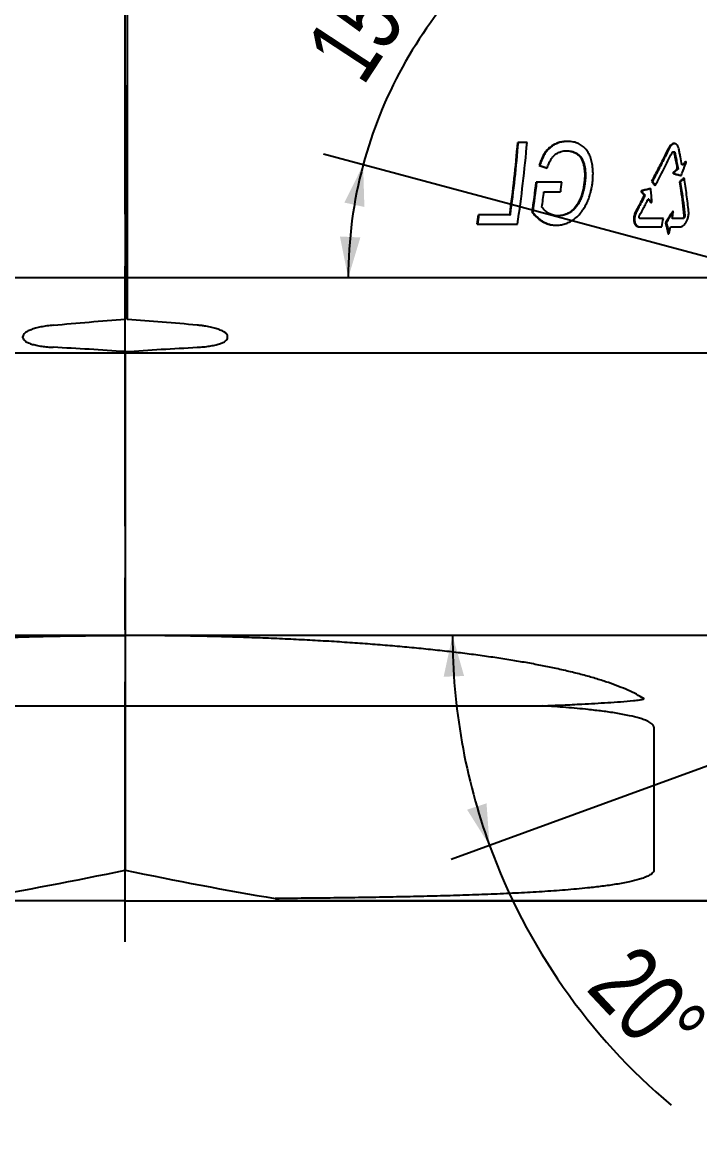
# Model space of a CAD drawing. Header units: millimetres. Extents: x 8 to 867, y 8 to 585.
# Drawn here: x 349.2 to 382.3, y 149.5 to 203.5 of the extents above; entities that cross this region are included whole.
import ezdxf

# ---------------------------------------------------------------- set-up
doc = ezdxf.new("R2010")
doc.units = ezdxf.units.MM
doc.linetypes.add('CENTERX2', pattern=[20.32, 12.7, -2.54, 2.54, -2.54])
doc.layers.add('CENTERLINE', color=4, linetype='CENTERX2')
doc.layers.add('DIMENSIONS', color=2, linetype='Continuous')
doc.layers.add('OUTLINE', color=7, linetype='Continuous', lineweight=25)
doc.styles.add('SLDTEXTSTYLE0', font='TXT', dxfattribs={"width": 0.75})
doc.dimstyles.new('SLDDIMSTYLE12', dxfattribs={"dimtxt": 3.5, "dimasz": 2, "dimexe": 0, "dimexo": 0.0625, "dimgap": 0.875, "dimtad": 1, "dimrnd": 1e-09, "dimzin": 12, "dimdsep": 46, "dimtxsty": 'SLDTEXTSTYLE0', "dimsah": 1, "dimcen": 0.09, "dimadec": 0, "dimazin": 3, "dimtol": 1, "dimtp": 0.02, "dimtfac": 1, "dimtofl": 0, "dimtmove": 0, "dimatfit": 3, "dimfxl": 0, "dimfrac": 2, "dimtolj": 1, "dimarcsym": 0})
doc.dimstyles.new('SLDDIMSTYLE14', dxfattribs={"dimtxt": 3.5, "dimasz": 2, "dimexe": 0, "dimexo": 0.0625, "dimgap": 0.875, "dimtad": 1, "dimdec": 1, "dimrnd": 1e-09, "dimzin": 12, "dimdsep": 46, "dimtxsty": 'SLDTEXTSTYLE0', "dimsah": 1, "dimcen": 0.09, "dimadec": 0, "dimazin": 3, "dimtol": 1, "dimtp": 0.02, "dimtm": 0.02, "dimtfac": 1, "dimtofl": 0, "dimtmove": 0, "dimatfit": 3, "dimfxl": 0, "dimfrac": 2, "dimtolj": 1, "dimarcsym": 0})
doc.dimstyles.new('SLDDIMSTYLE2', dxfattribs={"dimtxt": 3.5, "dimasz": 2, "dimexe": 0, "dimexo": 0.0625, "dimgap": 0.875, "dimtad": 1, "dimrnd": 1e-09, "dimzin": 12, "dimdsep": 46, "dimtxsty": 'SLDTEXTSTYLE0', "dimsah": 1, "dimcen": 0.09, "dimadec": 0, "dimazin": 3, "dimtfac": 1, "dimtofl": 0, "dimtmove": 0, "dimatfit": 3, "dimfxl": 0, "dimfrac": 2, "dimtolj": 1, "dimtzin": 12, "dimarcsym": 0})
doc.dimstyles.new('SLDDIMSTYLE9', dxfattribs={"dimtxt": 3.5, "dimasz": 2, "dimexe": 0, "dimexo": 0.0625, "dimgap": 0.875, "dimtad": 1, "dimdec": 4, "dimzin": 12, "dimdsep": 46, "dimtxsty": 'SLDTEXTSTYLE0', "dimsah": 1, "dimcen": 0.09, "dimazin": 3, "dimtfac": 1, "dimtofl": 0, "dimtmove": 0, "dimatfit": 3, "dimfxl": 0, "dimfrac": 2, "dimtolj": 1, "dimtzin": 12, "dimarcsym": 0})

# ---------------------------------------------------------------- blocks, each defined once
blk = doc.blocks.new('_D_20')
at = {"layer": 'DIMENSIONS'}
for p, q in [((391.581, 170.109), (465.701, 170.109)), ((463.701, 170.109), (463.701, 160.579)), ((355.209, 160.579), (465.701, 160.579)), ((463.701, 160.579), (463.701, 139.248))]:
    blk.add_line(p, q, dxfattribs=at)
for points in [[(463.701, 170.109), (463.201, 168.109), (464.201, 168.109)], [(463.701, 160.579), (464.201, 162.579), (463.201, 162.579)]]:
    blk.add_solid(points, dxfattribs=at)
at = {"layer": 'DIMENSIONS', "attachment_point": 1, "rotation": 90, "style": 'SLDTEXTSTYLE0'}
for s, insert, char_height in [('0,02', (456.238, 152.825), 2.5), ('0', (460.202, 152.825), 2.5), ('+', (456.238, 150.807), 2.5), ('9,53', (459.19, 140.836), 3.5)]:
    blk.add_mtext(s, dxfattribs=dict(at, insert=insert, char_height=char_height))
blk = doc.blocks.new('_D_23')
at = {"layer": 'DIMENSIONS'}
for p, q in [((317.659, 161.079), (317.659, 140.12)), ((390.759, 161.079), (390.759, 140.12)), ((317.659, 142.12), (390.759, 142.12))]:
    blk.add_line(p, q, dxfattribs=at)
for points in [[(317.659, 142.12), (319.659, 141.62), (319.659, 142.62)], [(390.759, 142.12), (388.759, 142.62), (388.759, 141.62)]]:
    blk.add_solid(points, dxfattribs=at)
at = {"layer": 'DIMENSIONS', "attachment_point": 1, "style": 'SLDTEXTSTYLE0'}
for s, insert, char_height in [('%%c', (342.44, 146.632), 3.5), ('73,1', (347.715, 146.632), 3.5), ('±0,02', (358.055, 145.619), 2.5)]:
    blk.add_mtext(s, dxfattribs=dict(at, insert=insert, char_height=char_height))
blk = doc.blocks.new('_D_28')
at = {"layer": 'DIMENSIONS'}
for p, q in [((308.209, 172.548), (308.209, 131.355)), ((400.209, 172.548), (400.209, 131.355)), ((308.209, 133.355), (400.209, 133.355))]:
    blk.add_line(p, q, dxfattribs=at)
for points in [[(308.209, 133.355), (310.209, 132.855), (310.209, 133.855)], [(400.209, 133.355), (398.209, 133.855), (398.209, 132.855)]]:
    blk.add_solid(points, dxfattribs=at)
at = {"layer": 'DIMENSIONS', "char_height": 3.5, "attachment_point": 1, "style": 'SLDTEXTSTYLE0'}
for s, insert in [('%%c', (348.987, 137.866)), ('92', (354.263, 137.866))]:
    blk.add_mtext(s, dxfattribs=dict(at, insert=insert))
blk = doc.blocks.new('_D_37')
at = {"layer": 'DIMENSIONS'}
blk.add_line((281.059, 259.672), (354.209, 259.672), dxfattribs=at)
for points in [[(281.059, 259.672), (283.059, 259.172), (283.059, 260.172)], [(354.209, 259.672), (352.209, 260.172), (352.209, 259.172)]]:
    blk.add_solid(points, dxfattribs=at)
at = {"layer": 'DIMENSIONS', "insert": (327.166, 264.184), "char_height": 3.5, "attachment_point": 1, "style": 'SLDTEXTSTYLE0'}
blk.add_mtext('73,15', dxfattribs=at)
blk = doc.blocks.new('_D_38')
at = {"layer": 'DIMENSIONS'}
for p, q in [((278.209, 162.579), (278.209, 120.231)), ((430.209, 162.579), (430.209, 120.231)), ((278.209, 122.231), (430.209, 122.231))]:
    blk.add_line(p, q, dxfattribs=at)
for points in [[(278.209, 122.231), (280.209, 121.731), (280.209, 122.731)], [(430.209, 122.231), (428.209, 122.731), (428.209, 121.731)]]:
    blk.add_solid(points, dxfattribs=at)
at = {"layer": 'DIMENSIONS', "char_height": 3.5, "attachment_point": 1, "style": 'SLDTEXTSTYLE0'}
for s, insert in [('%%c', (347.694, 126.743)), ('152', (352.969, 126.743))]:
    blk.add_mtext(s, dxfattribs=dict(at, insert=insert))
blk = doc.blocks.new('_D_42')
at = {"layer": 'DIMENSIONS'}
for p, q in [((387.493, 173.548), (368.208, 173.548)), ((390.806, 170.126), (370.138, 162.603))]:
    blk.add_line(p, q, dxfattribs=at)
for start, end in [(180, 200), (200, 229.9167)]:
    blk.add_arc((400.209, 173.548), 30, start, end, dxfattribs=at)
for points in [[(370.208, 173.548), (369.775, 171.533), (370.775, 171.566)], [(372.018, 163.288), (371.872, 165.344), (370.921, 165.033)]]:
    blk.add_solid(points, dxfattribs=at)
at = {"layer": 'DIMENSIONS', "insert": (379.226, 158.656), "char_height": 3.5, "attachment_point": 1, "rotation": 313.2257, "style": 'SLDTEXTSTYLE0'}
blk.add_mtext('20°', dxfattribs=at)
blk = doc.blocks.new('_D_45')
at = {"layer": 'DIMENSIONS'}
blk.add_line((385.49, 191.288), (363.906, 197.071), dxfattribs=at)
for start, end in [(137.3608, 165), (165, 180)]:
    blk.add_arc((386.456, 191.029), 21.345, start, end, dxfattribs=at)
for points in [[(365.838, 196.553), (364.922, 194.706), (365.899, 194.493)], [(365.11, 191.029), (365.703, 193.003), (364.704, 193.05)]]:
    blk.add_solid(points, dxfattribs=at)
at = {"layer": 'DIMENSIONS', "insert": (362.907, 202.274), "char_height": 3.5, "attachment_point": 1, "rotation": 56.7236, "style": 'SLDTEXTSTYLE0'}
blk.add_mtext('15°', dxfattribs=at)

msp = doc.modelspace()

# ---------------------------------------------------------------- linework, layer by layer
at = {"layer": 'CENTERLINE'}
msp.add_line((354.20884, 158.57876), (354.20884, 431.83342), dxfattribs=at)
at = {"layer": 'OUTLINE'}
for p, q in [((354.18107, 206.52875), (354.18837, 203.52876)), ((354.20884, 203.52876), (354.20884, 206.52875)), ((354.30884, 206.52875), (354.30884, 203.52876)), ((354.20884, 195.57871), (354.20884, 203.52876)), ((373.85354, 197.64876), (373.3993, 197.64876)), ((375.78218, 197.2385), (375.81454, 197.2385)), ((381.61536, 196.69685), (381.6004, 196.69685)), ((374.44569, 196.52135), (374.47624, 196.52135)), ((376.63797, 196.44844), (376.67187, 196.44844)), ((381.0528, 196.12216), (381.01216, 196.12216)), ((381.05581, 196.19657), (381.0152, 196.19657)), ((381.23577, 196.34838), (381.19495, 196.34838)), ((381.37737, 196.02733), (381.36758, 196.02733)), ((381.46608, 196.54504), (381.425, 196.54504)), ((354.20884, 195.57876), (354.20884, 191.02876)), ((375.55599, 195.70004), (374.30127, 195.70004)), ((376.64448, 195.65036), (376.67867, 195.65036)), ((379.97702, 195.73812), (379.93785, 195.73812)), ((381.34505, 195.71564), (381.30379, 195.71564)), ((374.67967, 195.2385), (375.49545, 195.2385)), ((379.47963, 195.21741), (379.44099, 195.21741)), ((379.50028, 195.2918), (379.46164, 195.2918)), ((379.62525, 195.0656), (379.58632, 195.0656)), ((379.88557, 195.38664), (379.87785, 195.38664)), ((379.81038, 194.86893), (379.77107, 194.86893)), ((373.00766, 194.1103), (371.47452, 194.1103)), ((373.00766, 194.1103), (373.03685, 194.1103)), ((374.10643, 194.22008), (374.13729, 194.22008)), ((375.36814, 194.05902), (375.40103, 194.05902)), ((380.51484, 193.92876), (379.3774, 193.92876)), ((381.4478, 193.92876), (380.94113, 193.92876)), ((381.00726, 194.26211), (380.96579, 194.26211)), ((381.49021, 193.92876), (381.4478, 193.92876)), ((381.56689, 194.07603), (381.52445, 194.07603)), ((371.41472, 193.64876), (373.38597, 193.64876)), ((375.25949, 193.59748), (375.29242, 193.59748)), ((379.3005, 193.52876), (380.43446, 193.52876)), ((380.66985, 193.70418), (380.62859, 193.70418)), ((380.67977, 193.75333), (380.63852, 193.75333)), ((380.85945, 193.52876), (381.36457, 193.52876)), ((380.79002, 193.1954), (380.74827, 193.1954)), ((354.20884, 191.02876), (321.96213, 191.02876)), ((354.20884, 191.02876), (354.20884, 189.00445)), ((386.45555, 191.02876), (354.30884, 191.02876)), ((354.30884, 191.02876), (354.30884, 188.99734)), ((354.20884, 187.42074), (354.20884, 189.00445)), ((349.20884, 188.10272), (349.20884, 188.16857)), ((359.20884, 188.10272), (359.20884, 188.16857)), ((354.20884, 187.42074), (354.20884, 187.34358)), ((354.20884, 187.34358), (323.53935, 187.34358)), ((384.87833, 187.34358), (354.20884, 187.34358)), ((354.20884, 187.34358), (354.20884, 173.54828)), ((354.20884, 173.54828), (323.53935, 173.54828)), ((384.87833, 173.54828), (354.20884, 173.54828)), ((354.20884, 173.54828), (354.20884, 170.10876)), ((333.78713, 170.10876), (354.20884, 170.10876)), ((354.20884, 170.10876), (374.63055, 170.10876)), ((354.20884, 170.10876), (354.20884, 162.07876)), ((380.05359, 169.05844), (380.05359, 162.07876)), ((354.20884, 160.57875), (354.20884, 162.07876)), ((354.20884, 160.57875), (346.85915, 160.57875)), ((354.20884, 160.57875), (361.55853, 160.57875)), ((392.25884, 160.57875), (361.55853, 160.57875))]:
    msp.add_line(p, q, dxfattribs=at)
for centre, radius, start, end in [((305.79144, 203.34082), 67.84706, 352.1807172, 355.1874836), ((305.72457, 203.34173), 67.94235, 352.190984, 355.1934853), ((307.92323, 203.32807), 66.17447, 351.5891914, 355.0766267), ((311.04313, 203.27538), 63.71012, 351.8287083, 353.1711824), ((310.95972, 203.2795), 63.8238, 351.8396301, 353.1796829), ((315.70537, 203.31643), 60.3333, 352.3056551, 352.7477087), ((312.85849, 203.26941), 62.34063, 351.8953071, 352.598412), ((300.23505, 203.10561), 71.80514, 352.4320679, 352.8034262), ((300.05893, 203.11951), 72.00821, 352.4423745, 352.8126773), ((332.88872, 203.29124), 48.53765, 348.396832, 348.878448), ((334.03867, 203.29978), 47.82946, 348.701189, 349.07815), ((333.91505, 203.32374), 47.95538, 347.837156, 348.214287)]:
    msp.add_arc(centre, radius, start, end, dxfattribs=at)
for major_axis, start_param, end_param in [((34.35876, 7.45274), 4.45858923, 4.67350682), ((34.35876, -7.45274), 4.75127114, 4.96618873)]:
    msp.add_ellipse((354.20884, 168.5259), major_axis=major_axis, ratio=0.17934559, start_param=start_param, end_param=end_param, dxfattribs=at)
for points, knots in [([(354.18837, 203.52876), (354.18947, 203.0864), (354.19167, 202.20156), (354.19502, 200.87585), (354.19841, 199.54855), (354.20185, 198.22142), (354.20533, 196.89517), (354.20767, 196.01752), (354.20884, 195.57876)], [0, 0, 0, 0, 0.16581506, 0.33167673, 0.49749145, 0.66497861, 0.83251232, 1, 1, 1, 1]), ([(354.30884, 203.52876), (354.30884, 203.06526), (354.30884, 202.13771), (354.30884, 200.8013), (354.30884, 199.52062), (354.30884, 198.29694), (354.30884, 197.07821), (354.30884, 195.8595), (354.30884, 194.64184), (354.30884, 193.42665), (354.30884, 192.22044), (354.30884, 191.42592), (354.30884, 191.02876)], [0, 0, 0, 0, 0.10937465, 0.21888174, 0.31574362, 0.41265144, 0.50955919, 0.60642083, 0.70479192, 0.80321061, 0.90162941, 1, 1, 1, 1]), ([(375.81951, 197.70004), (375.75167, 197.69604), (375.61588, 197.68803), (375.41018, 197.64459), (375.21833, 197.57085), (375.0448, 197.46977), (374.89115, 197.34697), (374.75575, 197.19045), (374.63325, 196.99765), (374.53039, 196.77154), (374.47395, 196.60483), (374.44569, 196.52135)], [0, 0, 0, 0, 0.120141612, 0.240478519, 0.360016674, 0.459342445, 0.558459125, 0.65842212, 0.758503262, 0.879075652, 1, 1, 1, 1]), ([(375.8518, 197.70004), (375.78374, 197.69603), (375.6475, 197.68799), (375.44112, 197.64439), (375.24879, 197.5704), (375.075, 197.46909), (374.92128, 197.34614), (374.78584, 197.18943), (374.66346, 196.99668), (374.56078, 196.77092), (374.50445, 196.60462), (374.47624, 196.52135)], [0, 0, 0, 0, 0.1204307, 0.24105784, 0.36088268, 0.46019337, 0.55929444, 0.65923962, 0.7593004, 0.87947624, 1, 1, 1, 1]), ([(377.04603, 195.62952), (377.05722, 195.73924), (377.07964, 195.95897), (377.07654, 196.28446), (377.04117, 196.58696), (376.97475, 196.86103), (376.87851, 197.10297), (376.74277, 197.3091), (376.56972, 197.47786), (376.36326, 197.59849), (376.16066, 197.66598), (375.97751, 197.69419), (375.87219, 197.69809), (375.81951, 197.70004)], [0, 0, 0, 0, 0.10344585, 0.20715819, 0.31030936, 0.40106504, 0.49162382, 0.58316916, 0.67470943, 0.77368792, 0.87278148, 0.93636257, 1, 1, 1, 1]), ([(374.83226, 196.39155), (374.85763, 196.46169), (374.90827, 196.60169), (374.9932, 196.77864), (375.08657, 196.91478), (375.17863, 197.01278), (375.28075, 197.09005), (375.3946, 197.15432), (375.51888, 197.20389), (375.65155, 197.23341), (375.73879, 197.23681), (375.78218, 197.2385)], [0, 0, 0, 0, 0.14656011, 0.29252619, 0.38650929, 0.48041365, 0.57381229, 0.66734495, 0.77861629, 0.88986762, 1, 1, 1, 1]), ([(375.78218, 197.2385), (375.83475, 197.23542), (375.93996, 197.22927), (376.0923, 197.19571), (376.23152, 197.1335), (376.35283, 197.04269), (376.45558, 196.92883), (376.53516, 196.78789), (376.59923, 196.62835), (376.62478, 196.50972), (376.63797, 196.44844)], [0, 0, 0, 0, 0.130414084, 0.261000983, 0.390524341, 0.510871657, 0.631010219, 0.751138096, 0.87145082, 1, 1, 1, 1]), ([(375.81454, 197.2385), (375.86711, 197.23543), (375.9723, 197.22929), (376.12466, 197.19588), (376.26401, 197.13384), (376.38558, 197.04317), (376.48867, 196.92937), (376.56858, 196.78837), (376.63292, 196.62865), (376.6586, 196.50983), (376.67187, 196.44844)], [0, 0, 0, 0, 0.13026851, 0.26070617, 0.39009011, 0.51050663, 0.63071594, 0.75092369, 0.87131428, 1, 1, 1, 1]), ([(380.75853, 197.35036), (380.69233, 197.21588), (380.52681, 196.87961), (380.25449, 196.34204), (380.04341, 195.93945), (379.93785, 195.73812)], [0, 0, 0, 0, 0.24990356, 0.62488262, 1, 1, 1, 1]), ([(380.79832, 197.35036), (380.73207, 197.21588), (380.56641, 196.87962), (380.29389, 196.34204), (380.08266, 195.93945), (379.97702, 195.73812)], [0, 0, 0, 0, 0.24990208, 0.62488391, 1, 1, 1, 1]), ([(380.11783, 195.5315), (380.25832, 195.79979), (380.46909, 196.2023), (380.74026, 196.73997), (380.87281, 197.00914), (380.93908, 197.14374)], [0, 0, 0, 0, 0.4998329, 0.74989581, 1, 1, 1, 1]), ([(381.27143, 197.33794), (381.25819, 197.38422), (381.23167, 197.47685), (381.1535, 197.56534), (381.05881, 197.60027), (380.95668, 197.5795), (380.85838, 197.50686), (380.79386, 197.41927), (380.76447, 197.36194), (380.75853, 197.35036)], [0, 0, 0, 0, 0.16381392, 0.32792685, 0.48966281, 0.64401621, 0.80010846, 0.95963737, 1, 1, 1, 1]), ([(381.08489, 197.58889), (381.05572, 197.58597), (380.99332, 197.57975), (380.89792, 197.50578), (380.83353, 197.41904), (380.80416, 197.36176), (380.79832, 197.35036)], [0, 0, 0, 0, 0.27834082, 0.59554634, 0.91948891, 1, 1, 1, 1]), ([(380.93908, 197.14374), (380.94472, 197.15324), (380.95603, 197.17229), (380.97743, 197.18888), (380.99829, 197.1932), (381.01654, 197.18653), (381.03105, 197.17), (381.03788, 197.15276), (381.04026, 197.14243), (381.04053, 197.14128)], [0, 0, 0, 0, 0.176720165, 0.354208285, 0.512893144, 0.666555766, 0.820632454, 0.979958059, 1, 1, 1, 1]), ([(381.03589, 197.19086), (381.03674, 197.19106), (381.04406, 197.19277), (381.05674, 197.18586), (381.07136, 197.17014), (381.07818, 197.15269), (381.08055, 197.14239), (381.08081, 197.14128)], [0, 0, 0, 0, 0.03977056, 0.34324547, 0.64754848, 0.96197012, 1, 1, 1, 1]), ([(381.04053, 197.14128), (381.0541, 197.07516), (381.08803, 196.90986), (381.13997, 196.64553), (381.17662, 196.44743), (381.19495, 196.34838)], [0, 0, 0, 0, 0.2499766, 0.62497193, 1, 1, 1, 1]), ([(381.08081, 197.14128), (381.09443, 197.07516), (381.12847, 196.90986), (381.18059, 196.64552), (381.21737, 196.44743), (381.23577, 196.34838)], [0, 0, 0, 0, 0.249978211, 0.624972181, 1, 1, 1, 1]), ([(381.425, 196.54504), (381.40061, 196.6771), (381.36402, 196.8752), (381.31195, 197.13956), (381.28494, 197.27181), (381.27143, 197.33794)], [0, 0, 0, 0, 0.49996369, 0.74997223, 1, 1, 1, 1]), ([(381.39579, 196.0515), (381.43452, 196.15062), (381.49262, 196.29929), (381.56884, 196.49771), (381.60657, 196.59698), (381.62544, 196.64662)], [0, 0, 0, 0, 0.49998332, 0.74998854, 1, 1, 1, 1]), ([(381.6004, 196.69685), (381.58567, 196.68405), (381.55621, 196.65844), (381.49783, 196.60783), (381.45398, 196.57003), (381.425, 196.54504)], [0, 0, 0, 0, 0.25310421, 0.5062395, 1, 1, 1, 1]), ([(381.62846, 196.68537), (381.61814, 196.6764), (381.59309, 196.65464), (381.53905, 196.60788), (381.49514, 196.57006), (381.46608, 196.54504)], [0, 0, 0, 0, 0.19168495, 0.46521071, 1, 1, 1, 1]), ([(381.62544, 196.64662), (381.62697, 196.65179), (381.62969, 196.66105), (381.63065, 196.67495), (381.62859, 196.68709), (381.62412, 196.69628), (381.61797, 196.70185), (381.61054, 196.70269), (381.60452, 196.69987), (381.60102, 196.69731), (381.6004, 196.69685)], [0, 0, 0, 0, 0.16383549, 0.29280779, 0.42207761, 0.58043058, 0.69884206, 0.81762077, 0.96760301, 1, 1, 1, 1]), ([(374.44569, 196.52135), (374.47874, 196.51032), (374.54484, 196.48826), (374.67391, 196.44498), (374.76944, 196.41275), (374.83226, 196.39155)], [0, 0, 0, 0, 0.2550529, 0.51011358, 1, 1, 1, 1]), ([(374.47624, 196.52135), (374.5093, 196.51033), (374.57542, 196.4883), (374.69545, 196.44814), (374.78198, 196.41898), (374.8358, 196.40085)], [0, 0, 0, 0, 0.27435227, 0.54869657, 1, 1, 1, 1]), ([(376.63797, 196.44844), (376.64745, 196.38437), (376.66641, 196.25614), (376.67384, 196.0567), (376.66801, 195.85433), (376.65235, 195.71853), (376.64448, 195.65036)], [0, 0, 0, 0, 0.24960985, 0.49953688, 0.74881951, 1, 1, 1, 1]), ([(376.67187, 196.44844), (376.68138, 196.38437), (376.70041, 196.25616), (376.70792, 196.05673), (376.70216, 195.85435), (376.68652, 195.71853), (376.67867, 195.65036)], [0, 0, 0, 0, 0.24960541, 0.4995272, 0.74880941, 1, 1, 1, 1]), ([(381.0152, 196.19657), (381.01195, 196.19301), (381.00631, 196.18683), (381.00042, 196.17408), (380.99736, 196.16025), (380.99688, 196.14663), (380.99925, 196.13486), (381.00429, 196.12626), (381.00932, 196.12365), (381.01216, 196.12216)], [0, 0, 0, 0, 0.17325545, 0.3010478, 0.42895417, 0.59656089, 0.71833716, 0.84039118, 1, 1, 1, 1]), ([(381.01216, 196.12216), (381.04284, 196.11407), (381.10418, 196.0979), (381.22305, 196.0663), (381.31032, 196.04277), (381.36758, 196.02733)], [0, 0, 0, 0, 0.25595682, 0.51191675, 1, 1, 1, 1]), ([(381.19495, 196.34838), (381.17984, 196.33556), (381.14961, 196.30992), (381.08978, 196.25932), (381.04487, 196.22153), (381.0152, 196.19657)], [0, 0, 0, 0, 0.25336606, 0.50673173, 1, 1, 1, 1]), ([(381.05581, 196.19657), (381.05256, 196.19302), (381.04692, 196.18685), (381.04103, 196.1741), (381.03796, 196.16029), (381.03749, 196.14668), (381.03984, 196.1349), (381.0449, 196.12629), (381.04994, 196.12366), (381.0528, 196.12216)], [0, 0, 0, 0, 0.17315548, 0.30084198, 0.4285402, 0.59586168, 0.7176698, 0.83962448, 1, 1, 1, 1]), ([(381.0528, 196.12216), (381.08348, 196.11409), (381.14483, 196.09794), (381.25587, 196.06846), (381.33541, 196.04706), (381.38492, 196.03374)], [0, 0, 0, 0, 0.27408643, 0.54817979, 1, 1, 1, 1]), ([(381.23577, 196.34838), (381.22066, 196.33557), (381.19043, 196.30996), (381.13053, 196.25936), (381.08555, 196.22156), (381.05581, 196.19657)], [0, 0, 0, 0, 0.25308558, 0.50617859, 1, 1, 1, 1]), ([(381.36758, 196.02733), (381.37095, 196.02729), (381.37664, 196.02722), (381.38487, 196.03295), (381.39115, 196.04114), (381.39425, 196.04805), (381.39579, 196.0515)], [0, 0, 0, 0, 0.326998109, 0.551442923, 0.775991771, 1, 1, 1, 1]), ([(375.25949, 193.59748), (375.33291, 193.60172), (375.47994, 193.61022), (375.70164, 193.66205), (375.92389, 193.75009), (376.14125, 193.88056), (376.34861, 194.05285), (376.53316, 194.26708), (376.68265, 194.49889), (376.80017, 194.73561), (376.89173, 194.96818), (376.9621, 195.19668), (377.01247, 195.41795), (377.03484, 195.55898), (377.04603, 195.62952)], [0, 0, 0, 0, 0.08812339, 0.17648171, 0.26435747, 0.35648154, 0.44850162, 0.54087638, 0.63332875, 0.71075755, 0.78847368, 0.86600403, 0.93297456, 1, 1, 1, 1]), ([(376.64448, 195.65036), (376.63223, 195.57072), (376.60771, 195.41134), (376.55142, 195.17441), (376.47759, 194.95047), (376.38446, 194.74424), (376.27327, 194.55913), (376.1398, 194.39646), (375.98168, 194.25883), (375.80399, 194.156), (375.63636, 194.09244), (375.49037, 194.06587), (375.40891, 194.0613), (375.36814, 194.05902)], [0, 0, 0, 0, 0.10094169, 0.20199231, 0.30258816, 0.39309329, 0.48347024, 0.5747651, 0.6659708, 0.76763088, 0.86934239, 0.93461101, 1, 1, 1, 1]), ([(376.67867, 195.65036), (376.66644, 195.57078), (376.64196, 195.41154), (376.58576, 195.17481), (376.51198, 194.95094), (376.41885, 194.74469), (376.30758, 194.55948), (376.17401, 194.39675), (376.01571, 194.25902), (375.83774, 194.15609), (375.66978, 194.09248), (375.5235, 194.06587), (375.44188, 194.0613), (375.40103, 194.05902)], [0, 0, 0, 0, 0.100785877, 0.201682834, 0.302124501, 0.392632719, 0.483013517, 0.574309122, 0.665513638, 0.767312251, 0.869162188, 0.934521315, 1, 1, 1, 1]), ([(379.93785, 195.73812), (379.9532, 195.72067), (379.9839, 195.68575), (380.04405, 195.61688), (380.08848, 195.56546), (380.11783, 195.5315)], [0, 0, 0, 0, 0.25354763, 0.50709281, 1, 1, 1, 1]), ([(379.97702, 195.73812), (379.99238, 195.72068), (380.0231, 195.6858), (380.07509, 195.62643), (380.11141, 195.58449), (380.13263, 195.56)], [0, 0, 0, 0, 0.29379439, 0.58756887, 1, 1, 1, 1]), ([(381.53315, 195.9123), (381.51387, 195.89567), (381.47532, 195.86242), (381.399, 195.79687), (381.34165, 195.74794), (381.30379, 195.71564)], [0, 0, 0, 0, 0.25371211, 0.50742001, 1, 1, 1, 1]), ([(381.30379, 195.71564), (381.32536, 195.57879), (381.37929, 195.2366), (381.455, 194.68983), (381.50129, 194.28066), (381.52445, 194.07603)], [0, 0, 0, 0, 0.24989967, 0.624880759, 1, 1, 1, 1]), ([(381.53801, 195.88074), (381.53094, 195.87465), (381.50458, 195.85196), (381.44042, 195.79692), (381.38299, 195.74797), (381.34505, 195.71564)], [0, 0, 0, 0, 0.11066631, 0.41255934, 1, 1, 1, 1]), ([(381.34505, 195.71564), (381.36671, 195.57879), (381.42089, 195.23661), (381.49698, 194.68984), (381.54359, 194.28066), (381.56689, 194.07603)], [0, 0, 0, 0, 0.24989856, 0.62488001, 1, 1, 1, 1]), ([(381.75203, 194.27269), (381.72101, 194.54541), (381.67447, 194.95457), (381.59749, 195.50146), (381.5546, 195.77534), (381.53315, 195.9123)], [0, 0, 0, 0, 0.499832515, 0.749895762, 1, 1, 1, 1]), ([(379.58632, 195.0656), (379.55184, 194.99946), (379.46563, 194.83411), (379.32613, 194.56976), (379.22003, 194.37172), (379.16698, 194.27269)], [0, 0, 0, 0, 0.24997868, 0.62497318, 1, 1, 1, 1]), ([(379.62525, 195.0656), (379.59075, 194.99946), (379.50449, 194.83412), (379.3649, 194.56977), (379.25874, 194.37172), (379.20566, 194.27269)], [0, 0, 0, 0, 0.24997222, 0.62496725, 1, 1, 1, 1]), ([(379.46164, 195.2918), (379.45773, 195.29009), (379.45106, 195.28717), (379.44272, 195.27766), (379.43667, 195.26556), (379.43293, 195.25189), (379.43224, 195.23813), (379.43487, 195.22627), (379.43882, 195.22056), (379.44099, 195.21741)], [0, 0, 0, 0, 0.17417952, 0.29675622, 0.41928493, 0.58873883, 0.71617786, 0.84378709, 1, 1, 1, 1]), ([(379.44099, 195.21741), (379.45339, 195.20455), (379.47818, 195.17882), (379.52672, 195.12822), (379.56264, 195.09047), (379.58632, 195.0656)], [0, 0, 0, 0, 0.25425469, 0.50850637, 1, 1, 1, 1]), ([(379.87785, 195.38664), (379.84251, 195.37852), (379.77182, 195.36227), (379.63343, 195.33066), (379.52957, 195.30717), (379.46164, 195.2918)], [0, 0, 0, 0, 0.25703149, 0.51406715, 1, 1, 1, 1]), ([(379.50028, 195.2918), (379.49637, 195.2901), (379.4897, 195.28718), (379.48135, 195.27768), (379.47529, 195.26559), (379.47155, 195.25193), (379.47085, 195.23818), (379.47348, 195.2263), (379.47744, 195.22057), (379.47963, 195.21741)], [0, 0, 0, 0, 0.17408146, 0.29666892, 0.41928412, 0.58835878, 0.71561177, 0.84300294, 1, 1, 1, 1]), ([(379.47963, 195.21741), (379.49204, 195.20456), (379.51686, 195.17886), (379.56549, 195.12825), (379.6015, 195.0905), (379.62525, 195.0656)], [0, 0, 0, 0, 0.25397723, 0.50794586, 1, 1, 1, 1]), ([(379.89338, 195.3812), (379.86593, 195.37491), (379.80313, 195.3605), (379.67247, 195.33069), (379.56841, 195.30719), (379.50028, 195.2918)], [0, 0, 0, 0, 0.21145239, 0.48370697, 1, 1, 1, 1]), ([(379.90059, 195.36247), (379.89962, 195.36722), (379.89796, 195.37536), (379.89244, 195.38366), (379.88566, 195.38743), (379.88047, 195.38691), (379.87785, 195.38664)], [0, 0, 0, 0, 0.316852308, 0.543019065, 0.769967532, 1, 1, 1, 1]), ([(379.95444, 194.76736), (379.94606, 194.86646), (379.9335, 195.01511), (379.91511, 195.21354), (379.90543, 195.31283), (379.90059, 195.36247)], [0, 0, 0, 0, 0.49998371, 0.74998857, 1, 1, 1, 1]), ([(375.36814, 194.05902), (375.33123, 194.061), (375.25745, 194.06497), (375.14775, 194.0839), (375.04181, 194.12021), (374.90468, 194.18611), (374.7759, 194.27428), (374.65414, 194.37929), (374.60247, 194.44661), (374.57647, 194.48049)], [0, 0, 0, 0, 0.12065861, 0.24114156, 0.36560602, 0.49013217, 0.74115541, 0.86972397, 1, 1, 1, 1]), ([(379.35105, 194.07603), (379.42183, 194.20806), (379.52801, 194.4061), (379.66746, 194.67049), (379.73653, 194.80278), (379.77107, 194.86893)], [0, 0, 0, 0, 0.49996302, 0.74997665, 1, 1, 1, 1]), ([(379.77107, 194.86893), (379.78302, 194.85606), (379.80693, 194.8303), (379.85366, 194.77969), (379.88821, 194.74196), (379.91097, 194.71712)], [0, 0, 0, 0, 0.254538756, 0.509099123, 1, 1, 1, 1]), ([(379.81038, 194.86893), (379.82235, 194.85607), (379.84627, 194.83035), (379.89053, 194.78252), (379.92262, 194.74755), (379.9429, 194.72546)], [0, 0, 0, 0, 0.26902024, 0.5380631, 1, 1, 1, 1]), ([(379.91097, 194.71712), (379.91379, 194.71506), (379.91856, 194.71157), (379.92695, 194.71177), (379.93516, 194.71628), (379.94339, 194.72517), (379.9503, 194.73742), (379.95431, 194.75236), (379.9544, 194.76195), (379.95444, 194.76736)], [0, 0, 0, 0, 0.1640326, 0.27722806, 0.39073643, 0.54095518, 0.69384895, 0.82716856, 1, 1, 1, 1]), ([(374.10643, 194.22008), (374.15724, 194.16168), (374.25914, 194.04454), (374.41243, 193.90898), (374.55827, 193.80469), (374.69469, 193.72709), (374.83953, 193.66613), (374.98346, 193.62445), (375.12409, 193.60195), (375.21426, 193.59897), (375.25949, 193.59748)], [0, 0, 0, 0, 0.16353383, 0.32802755, 0.4439292, 0.55980103, 0.67915334, 0.79850305, 0.89890799, 1, 1, 1, 1]), ([(374.13729, 194.22008), (374.18825, 194.16162), (374.29046, 194.04437), (374.44421, 193.90871), (374.59047, 193.80438), (374.7273, 193.72678), (374.87253, 193.66583), (375.01668, 193.62436), (375.15056, 193.60278), (375.23372, 193.5999), (375.27204, 193.59857)], [0, 0, 0, 0, 0.1661633, 0.333305, 0.45110348, 0.56887422, 0.69018136, 0.81148649, 0.91312242, 1, 1, 1, 1]), ([(379.16698, 194.27269), (379.1537, 194.24581), (379.12715, 194.19207), (379.08826, 194.07644), (379.06738, 193.9554), (379.06803, 193.84015), (379.07919, 193.75878), (379.10064, 193.68632), (379.1311, 193.6263), (379.16957, 193.58017), (379.22343, 193.53907), (379.2709, 193.53272), (379.3005, 193.52876)], [0, 0, 0, 0, 0.08764954, 0.17525761, 0.34984706, 0.43976328, 0.52970428, 0.61676513, 0.70377834, 0.78486098, 0.86588855, 1, 1, 1, 1]), ([(379.20566, 194.27269), (379.19239, 194.24586), (379.16586, 194.1922), (379.127, 194.07672), (379.10612, 193.95584), (379.10674, 193.84073), (379.11786, 193.75945), (379.13926, 193.68703), (379.16964, 193.62696), (379.20807, 193.58071), (379.26211, 193.53922), (379.3099, 193.53279), (379.33978, 193.52876)], [0, 0, 0, 0, 0.08748858, 0.1749376, 0.34921312, 0.43893644, 0.52868636, 0.61559789, 0.70245959, 0.78356883, 0.86462088, 1, 1, 1, 1]), ([(379.3774, 193.92876), (379.37058, 193.9301), (379.35693, 193.93278), (379.34166, 193.94982), (379.33254, 193.97441), (379.33043, 194.00492), (379.33546, 194.04068), (379.3456, 194.06367), (379.35105, 194.07603)], [0, 0, 0, 0, 0.159112916, 0.318395234, 0.474290396, 0.633587031, 0.80308186, 1, 1, 1, 1]), ([(380.96579, 194.26211), (380.93877, 194.2197), (380.87123, 194.11367), (380.7623, 193.94407), (380.67978, 193.81691), (380.63852, 193.75333)], [0, 0, 0, 0, 0.24998817, 0.62498726, 1, 1, 1, 1]), ([(381.00265, 194.25491), (380.97715, 194.2149), (380.9111, 194.11127), (380.80363, 193.94407), (380.72106, 193.81691), (380.67977, 193.75333)], [0, 0, 0, 0, 0.23921549, 0.61960178, 1, 1, 1, 1]), ([(381.00177, 194.23754), (381.00249, 194.24407), (381.00363, 194.25454), (381.00103, 194.26679), (380.99647, 194.27377), (380.99056, 194.27764), (380.98376, 194.27819), (380.97604, 194.27431), (380.97005, 194.26802), (380.96665, 194.26331), (380.96579, 194.26211)], [0, 0, 0, 0, 0.20450733, 0.32775467, 0.45118593, 0.57565471, 0.68932582, 0.80324648, 0.94986613, 1, 1, 1, 1]), ([(381.36457, 193.52876), (381.39477, 193.53371), (381.45518, 193.54362), (381.54936, 193.62239), (381.63436, 193.73859), (381.70462, 193.89044), (381.74227, 194.03452), (381.75565, 194.15229), (381.75639, 194.22236), (381.75304, 194.26103), (381.75203, 194.27269)], [0, 0, 0, 0, 0.147878269, 0.295782006, 0.449646599, 0.608513998, 0.782273941, 0.871815277, 0.961355843, 1, 1, 1, 1]), ([(381.52445, 194.07603), (381.5247, 194.06419), (381.5252, 194.04048), (381.51606, 194.00247), (381.50093, 193.96916), (381.48205, 193.94453), (381.46345, 193.93113), (381.45244, 193.92946), (381.4478, 193.92876)], [0, 0, 0, 0, 0.188950217, 0.378303495, 0.555872671, 0.725341206, 0.884213533, 1, 1, 1, 1]), ([(381.56689, 194.07603), (381.56715, 194.06421), (381.56766, 194.04053), (381.55857, 194.00258), (381.54347, 193.96929), (381.52461, 193.94465), (381.50597, 193.93116), (381.4949, 193.92947), (381.49021, 193.92876)], [0, 0, 0, 0, 0.18856697, 0.37760325, 0.55480218, 0.72403398, 0.88298089, 1, 1, 1, 1]), ([(380.63852, 193.75333), (380.63582, 193.74826), (380.63107, 193.73933), (380.62738, 193.72468), (380.62694, 193.71309), (380.6281, 193.70679), (380.62859, 193.70418)], [0, 0, 0, 0, 0.32646753, 0.57486156, 0.82369949, 1, 1, 1, 1]), ([(380.62859, 193.70418), (380.63895, 193.66177), (380.66487, 193.55574), (380.70501, 193.38614), (380.73385, 193.25898), (380.74827, 193.1954)], [0, 0, 0, 0, 0.24998431, 0.62498421, 1, 1, 1, 1]), ([(380.67977, 193.75333), (380.67707, 193.74826), (380.67232, 193.73934), (380.66864, 193.7247), (380.6682, 193.71311), (380.66936, 193.70681), (380.66985, 193.70418)], [0, 0, 0, 0, 0.32647249, 0.57441214, 0.82273984, 1, 1, 1, 1]), ([(380.66985, 193.70418), (380.68025, 193.66177), (380.70627, 193.55574), (380.74596, 193.38883), (380.7743, 193.26437), (380.78817, 193.20349)], [0, 0, 0, 0, 0.25402139, 0.63507636, 1, 1, 1, 1]), ([(380.74827, 193.1954), (380.74963, 193.1916), (380.75193, 193.18518), (380.75781, 193.17999), (380.76477, 193.17928), (380.77288, 193.18289), (380.78107, 193.19023), (380.78829, 193.20206), (380.792, 193.21246), (380.79367, 193.21889), (380.79396, 193.21998)], [0, 0, 0, 0, 0.16428034, 0.27682082, 0.38986564, 0.52726149, 0.66783673, 0.79544933, 0.96527719, 1, 1, 1, 1]), ([(350.6912, 188.7156), (351.27714, 188.76864), (352.44909, 188.87473), (353.62224, 188.96121), (354.20884, 189.00445)], [0, 0, 0, 0, 0.499971276, 1, 1, 1, 1]), ([(350.6912, 188.7156), (350.58433, 188.70406), (350.37057, 188.68098), (350.07829, 188.62929), (349.8181, 188.56689), (349.59578, 188.49449), (349.41859, 188.41418), (349.29565, 188.33118), (349.22235, 188.24847), (349.21334, 188.1952), (349.20884, 188.16857)], [0, 0, 0, 0, 0.12720549, 0.25442318, 0.38156904, 0.50872648, 0.63785717, 0.76699344, 0.88349665, 1, 1, 1, 1]), ([(357.72648, 188.7156), (357.15718, 188.76718), (356.01853, 188.87034), (354.87876, 188.955), (354.30884, 188.99734)], [0, 0, 0, 0, 0.499972959, 1, 1, 1, 1]), ([(359.20884, 188.16857), (359.20724, 188.18424), (359.20259, 188.22997), (359.14979, 188.30631), (359.03378, 188.39493), (358.86175, 188.47876), (358.64189, 188.5551), (358.37884, 188.62125), (358.12686, 188.66702), (357.90628, 188.69739), (357.78641, 188.70953), (357.72648, 188.7156)], [0, 0, 0, 0, 0.06871391, 0.20056381, 0.33241245, 0.46452737, 0.59663247, 0.7273986, 0.85815026, 0.92907569, 1, 1, 1, 1]), ([(349.20884, 188.10272), (349.21371, 188.07531), (349.22346, 188.02051), (349.30222, 187.93983), (349.43293, 187.86267), (349.61918, 187.79195), (349.8525, 187.73178), (350.11543, 187.6853), (350.39716, 187.65142), (350.59319, 187.63921), (350.6912, 187.6331)], [0, 0, 0, 0, 0.12155378, 0.24310175, 0.37472462, 0.50633614, 0.63649067, 0.7666332, 0.88331861, 1, 1, 1, 1]), ([(357.72648, 187.6331), (357.83268, 187.63983), (358.0451, 187.6533), (358.33631, 187.69028), (358.59602, 187.73874), (358.81794, 187.79836), (358.9949, 187.86778), (359.11943, 187.94326), (359.19482, 188.02217), (359.20417, 188.07587), (359.20884, 188.10272)], [0, 0, 0, 0, 0.126557815, 0.25312119, 0.379655951, 0.506200465, 0.634010169, 0.761831309, 0.880912664, 1, 1, 1, 1]), ([(354.20884, 187.42074), (353.62278, 187.4607), (352.45059, 187.54063), (351.27768, 187.60228), (350.6912, 187.6331)], [0, 0, 0, 0, 0.499974791, 1, 1, 1, 1]), ([(354.20884, 187.42074), (354.7949, 187.4607), (355.96709, 187.54063), (357.13999, 187.60228), (357.72648, 187.6331)], [0, 0, 0, 0, 0.49997479, 1, 1, 1, 1]), ([(328.86033, 170.46798), (328.97712, 170.53644), (329.21082, 170.67341), (329.62319, 170.87041), (330.07935, 171.06117), (330.58835, 171.24704), (331.15022, 171.42786), (331.76556, 171.60341), (332.42646, 171.77161), (333.10908, 171.92728), (333.80771, 172.0712), (334.51673, 172.20418), (335.25818, 172.33103), (336.03781, 172.45281), (336.85572, 172.56928), (337.71142, 172.68031), (338.59558, 172.78474), (339.50378, 172.88227), (340.43455, 172.97292), (341.38612, 173.05681), (342.35929, 173.13416), (343.36157, 173.2056), (344.3923, 173.27089), (345.45037, 173.32985), (346.52397, 173.38183), (347.60508, 173.42658), (348.69228, 173.46418), (349.78403, 173.49479), (350.88429, 173.51867), (351.99024, 173.53565), (353.09905, 173.54628), (353.83912, 173.54761), (354.20884, 173.54828)], [0, 0, 0, 0, 0.03416894, 0.06837219, 0.1025758, 0.13674537, 0.17205981, 0.20741114, 0.24276292, 0.27807785, 0.31004674, 0.34204229, 0.37403818, 0.40600727, 0.43887, 0.47176152, 0.50465323, 0.53751619, 0.57009111, 0.6026937, 0.63529643, 0.66787145, 0.70137236, 0.73490322, 0.76843415, 0.80193519, 0.83489864, 0.86791872, 0.90096744, 0.93401623, 0.96703645, 1, 1, 1, 1]), ([(379.55735, 170.46798), (379.44056, 170.53644), (379.20685, 170.67341), (378.79448, 170.87041), (378.33832, 171.06117), (377.82933, 171.24704), (377.26746, 171.42786), (376.65212, 171.60341), (375.99122, 171.77161), (375.3086, 171.92728), (374.60997, 172.0712), (373.90095, 172.20418), (373.1595, 172.33103), (372.37987, 172.45281), (371.56195, 172.56928), (370.70626, 172.68031), (369.8221, 172.78474), (368.9139, 172.88227), (367.98313, 172.97292), (367.03156, 173.05681), (366.05839, 173.13416), (365.05611, 173.2056), (364.02538, 173.27089), (362.96731, 173.32985), (361.89371, 173.38183), (360.8126, 173.42658), (359.7254, 173.46418), (358.63365, 173.49479), (357.53339, 173.51867), (356.42744, 173.53565), (355.31863, 173.54628), (354.57856, 173.54761), (354.20884, 173.54828)], [0, 0, 0, 0, 0.03416894, 0.06837219, 0.1025758, 0.13674537, 0.17205981, 0.20741114, 0.24276292, 0.27807785, 0.31004674, 0.34204229, 0.37403818, 0.40600727, 0.43887, 0.47176152, 0.50465323, 0.53751619, 0.57009111, 0.6026937, 0.63529643, 0.66787145, 0.70137236, 0.73490322, 0.76843415, 0.80193519, 0.83489864, 0.86791872, 0.90096744, 0.93401623, 0.96703645, 1, 1, 1, 1]), ([(374.63055, 170.10876), (374.95102, 170.12211), (375.59214, 170.14881), (376.64796, 170.19941), (377.59021, 170.25274), (378.42364, 170.30822), (378.8945, 170.34833), (379.21157, 170.38312), (379.34852, 170.40093), (379.45221, 170.41796), (379.51067, 170.43141), (379.5363, 170.43946), (379.54953, 170.44474), (379.55846, 170.44986), (379.56392, 170.45493), (379.56567, 170.46177), (379.5607, 170.46549), (379.55735, 170.46798)], [0, 0, 0, 0, 0.18937713, 0.37886025, 0.63630682, 0.76509896, 0.89383917, 0.92362143, 0.95347837, 0.97307144, 0.98106909, 0.98375996, 0.98647564, 0.9884489, 0.99041832, 0.99355954, 1, 1, 1, 1]), ([(380.05359, 169.05844), (380.0527, 169.07039), (380.05063, 169.09808), (380.03, 169.14709), (379.98257, 169.20852), (379.90669, 169.26882), (379.77163, 169.34899), (379.58592, 169.42903), (379.26989, 169.53027), (378.8139, 169.64225), (378.20835, 169.75428), (377.53243, 169.85004), (376.71892, 169.9421), (375.75941, 170.03168), (375.00684, 170.08307), (374.63055, 170.10876)], [0, 0, 0, 0, 0.00473235, 0.01097462, 0.02245478, 0.04204468, 0.06208407, 0.10919815, 0.15637018, 0.25167795, 0.37579241, 0.49996647, 0.62411513, 0.81205562, 1, 1, 1, 1]), ([(380.05359, 162.07876), (380.0527, 162.06682), (380.05063, 162.03912), (380.03, 161.99011), (379.98257, 161.92868), (379.9067, 161.86837), (379.77163, 161.78823), (379.58592, 161.70816), (379.26989, 161.60693), (378.81175, 161.49443), (378.20171, 161.38173), (377.51861, 161.28534), (376.69662, 161.19267), (375.72456, 161.10337), (374.59566, 161.02366), (373.43632, 160.9573), (372.24931, 160.9025), (371.03171, 160.85698), (369.77398, 160.81855), (368.47682, 160.78576), (367.14151, 160.75831), (365.78318, 160.73568), (364.39639, 160.71706), (362.98356, 160.70161), (362.0228, 160.69384), (361.54197, 160.68994)], [0, 0, 0, 0, 0.00162111, 0.00375901, 0.00769084, 0.01440015, 0.02126328, 0.03739941, 0.05355529, 0.0861971, 0.12913355, 0.17209113, 0.21503955, 0.28006664, 0.34509506, 0.40921668, 0.47339405, 0.53757232, 0.60169521, 0.66766162, 0.73368734, 0.7997133, 0.86567997, 0.93277765, 1, 1, 1, 1]), ([(361.54197, 160.68994), (361.55298, 160.68632), (361.60222, 160.67014), (361.6675, 160.6453), (361.71308, 160.61837), (361.72068, 160.59925), (361.69454, 160.58746), (361.64823, 160.58124), (361.60187, 160.579), (361.57007, 160.57882), (361.55853, 160.57875)], [0, 0, 0, 0, 0.058276, 0.26048655, 0.38456013, 0.50907372, 0.66233364, 0.79181553, 0.9244566, 1, 1, 1, 1])]:
    msp.add_open_spline(points, degree=3, knots=knots, dxfattribs=at)

# ---------------------------------------------------------------- dimensions: what is measured, and where the dimension line sits
at = {"layer": 'DIMENSIONS'}
dim = msp.add_linear_dim(base=(354.20884, 259.67235), p1=(281.05884, 279.63342), p2=(354.20884, 158.57876), dimstyle='SLDDIMSTYLE2', dxfattribs=at)
dim.commit()
dim.dimension.update_dxf_attribs({"geometry": '_D_37', "text_midpoint": (332.98392, 259.67235), "dimtype": 160})
for base, line1, line2, picture, middle in [((365.29281, 193.81489), ((398.70884, 187.7455), (386.45555, 191.02876)), ((354.30884, 191.02876), (386.45555, 191.02876)), '_D_45', (368.61012, 202.74049)), ((370.66413, 168.33875), ((391.74581, 170.46799), (398.70884, 173.00232)), ((400.13779, 173.54828), (388.49269, 173.54828)), '_D_42', (378.34865, 153.00171))]:
    dim = msp.add_angular_dim_2l(base=base, line1=line1, line2=line2, dimstyle='SLDDIMSTYLE9', dxfattribs=at)
    dim.commit()
    dim.dimension.update_dxf_attribs({"geometry": picture, "text_midpoint": middle, "dimtype": 162})
for base, p1, p2, dimstyle, picture, middle in [((400.20884, 133.35456), (308.20884, 173.54828), (400.20884, 173.54828), 'SLDDIMSTYLE2', '_D_28', (354.20884, 133.35456)), ((430.20884, 122.23094), (278.20884, 163.57876), (430.20884, 163.57876), 'SLDDIMSTYLE2', '_D_38', (354.20884, 122.23094)), ((390.75884, 142.1199), (317.65884, 162.07876), (390.75884, 162.07876), 'SLDDIMSTYLE14', '_D_23', (354.20884, 142.1199))]:
    dim = msp.add_linear_dim(base=base, p1=p1, p2=p2, text='%%c<>', dimstyle=dimstyle, dxfattribs=at)
    dim.commit()
    dim.dimension.update_dxf_attribs({"geometry": picture, "text_midpoint": middle, "dimtype": 160})
dim = msp.add_linear_dim(base=(463.70139, 160.57876), p1=(354.20884, 170.10876), p2=(354.20884, 160.57876), angle=90, dimstyle='SLDDIMSTYLE12', dxfattribs=at)
dim.commit()
dim.dimension.update_dxf_attribs({"geometry": '_D_20', "text_midpoint": (463.70139, 150.0621), "dimtype": 160})

doc.saveas('drawing.dxf')
